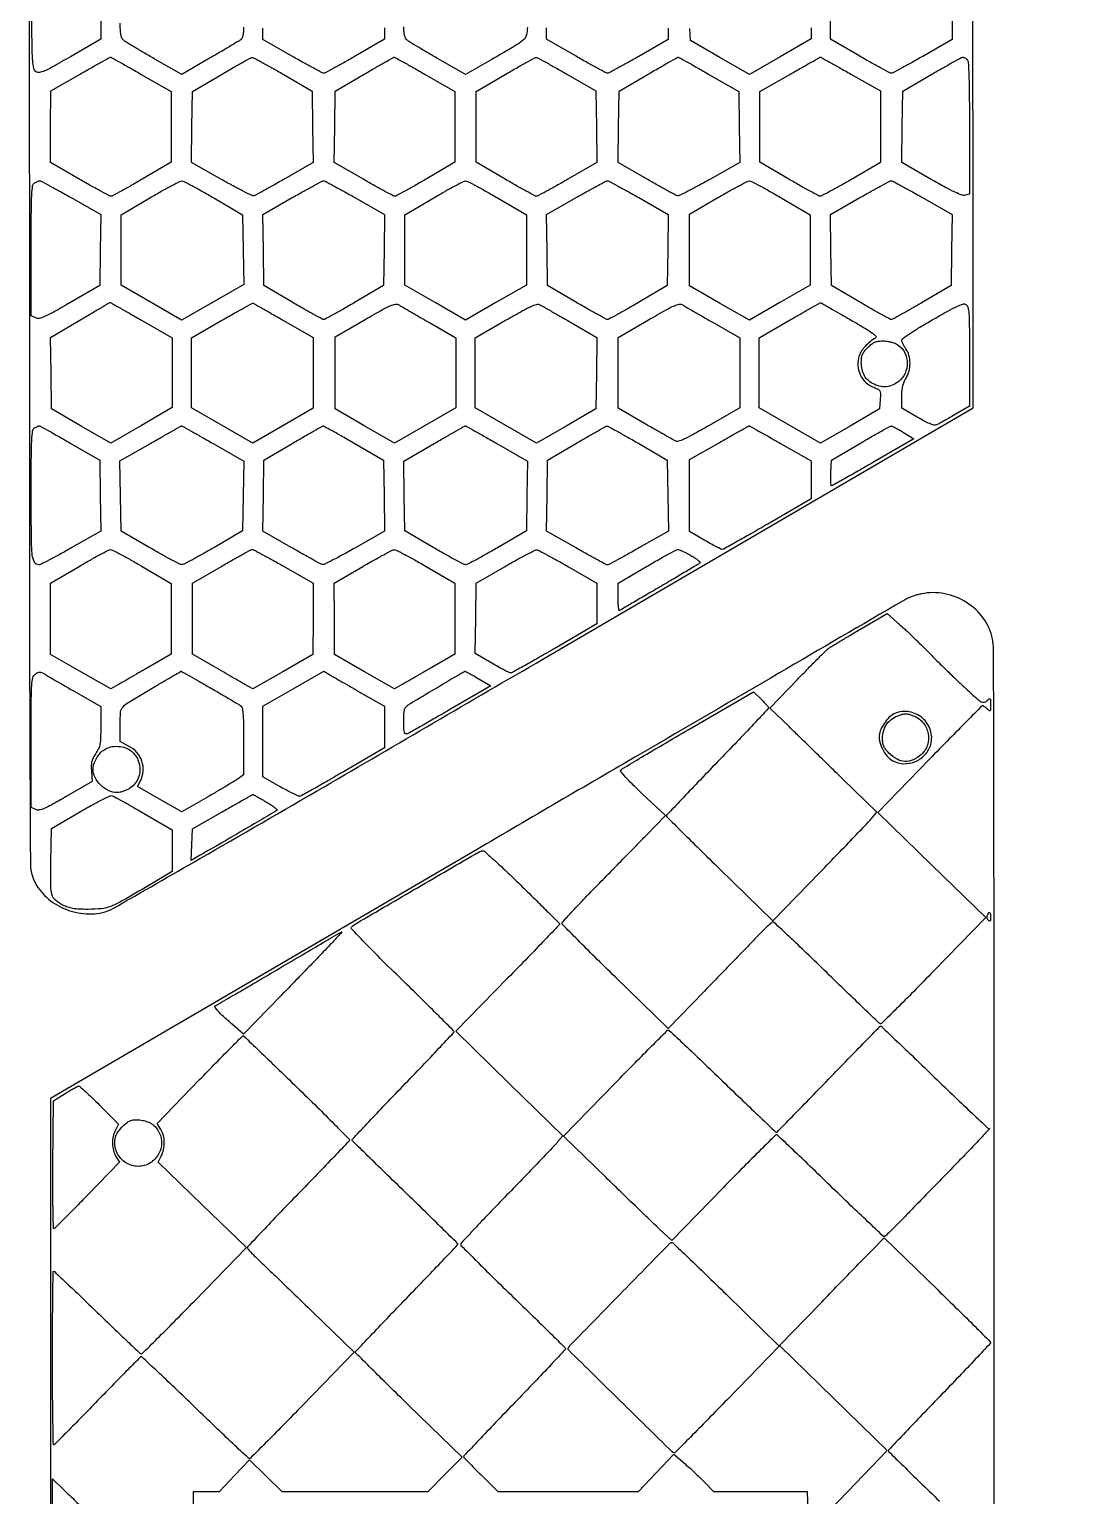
# Model space of a CAD drawing. Extents: x 59 to 2262, y 42 to 2281.
# Drawn here: x 59 to 595, y 508 to 1267 of the extents above; entities that cross this region are included whole.
import ezdxf

# ---------------------------------------------------------------- set-up
doc = ezdxf.new("R2010")
doc.units = 0

msp = doc.modelspace()

# ---------------------------------------------------------------- linework, layer by layer
for points in [[(621.121042, 1610.986929, 0.000136), (621.248388, 1378.432703), (621.5, 1071.690945), (843.785277, 941.882736, 0.000357), (929.276467, 892.040235, 0.000583), (1001.865454, 849.90263, 0.000054), (1066.937894, 812.239107, 0.063503), (1069.785277, 811.04284, 0.091408), (1081.351751, 810.015445, 0.088841), (1092.649882, 813.153642, 0.090766), (1101.964202, 819.933239, 0.100979), (1107.85673, 829.346624), (1110, 835.075025), (1110, 1259.87755, 0.000063), (1109.964815, 1538.938042, 0.001077)], [(59.056781, 1582.055055, 0.000088), (59, 1259.46804, 0.000084), (59.042241, 1007.148001, 0.00083), (59.253636, 901.228034, 0.00036), (59.544056, 834.859532, 0.081002), (60.575102, 828.733609, 0.104079), (65.919304, 819.732788, 0.087428), (74.746493, 812.978144, 0.084565), (85.635983, 809.48967, 0.088368), (96.893081, 809.88365, 0.077388), (102.341543, 811.970183, 0.000496), (147.365495, 837.820359, 0.00132), (211.715324, 875.077866, 0.000271), (325.085175, 941.199847), (548.025082, 1071.389651), (547.762541, 1379.944826, 0.000096), (547.557791, 1576.376734, 0.00137)], [(558.53518, 253.055561, 0.00007), (558.748939, 522, 0.000145), (558.820252, 717.231487, 0.000473), (558.707838, 846.381518, 0.000071), (558.512013, 946.360147, 0.05043), (557.968455, 951.625141, 0.105899), (553.287361, 962.259512, 0.095193), (544.511139, 970.522853, 0.093735), (533.169365, 975.034091, 0.098878), (521.185713, 974.96852, 0.015661), (519.324935, 974.525156, 0.011641), (517.299749, 973.924109, 0.011793), (515.414167, 973.266917, 0.025952), (514.015261, 972.6575, 0.016239), (511.740326, 971.428793, 0.00001), (447.202853, 933.813354, 0.000126), (375.356494, 891.911834, 0.000077), (290.579548, 842.422954), (70, 713.613251), (70, 406.355846, 0.000196)], [(170, 1268.622445, -0.020158), (169.911569, 1266.429851, -0.028004), (169.643913, 1264.48282, -0.029623), (169.249367, 1262.949385, -0.143371), (168.75, 1262.212945, -0.03654), (167.801005, 1261.539619, -0.001037), (163.526363, 1258.965856, -0.002105), (158.475496, 1255.967806, -0.001445), (152.722725, 1252.608138), (137.94545, 1244.035276), (123.722725, 1252.190868, -0.002344), (118.147148, 1255.422847, -0.003216), (113.163863, 1258.386021, -0.00208), (109.006304, 1260.918186, -0.037863), (107.75, 1261.828218, -0.149602), (106.792755, 1263.317683, -0.045328), (106.296764, 1265.98851, -0.020547), (106.053802, 1270.662788, -0.002711)], [(317, 1268.568094, -0.059405), (316.515886, 1264.507809, -0.150906), (315.013667, 1261.983987, -0.050241), (311.420995, 1259.342708, -0.002299), (298.259877, 1251.649845), (285.019753, 1243.992278), (270.759877, 1252.169369, -0.002338), (265.170061, 1255.409587, -0.003209), (260.174776, 1258.379706, -0.002072), (256.006904, 1260.917822, -0.037881), (254.75, 1261.828218, -0.092859), (253.940368, 1262.823248, -0.061803), (253.401158, 1264.19556, -0.044505), (253.094327, 1266.073116, -0.018261), (253, 1268.654988)], [(243, 1268.124808), (243, 1262.249616), (227.756553, 1253.458141, -0.002685), (221.841286, 1250.088787, -0.00416), (216.695194, 1247.250158, -0.001364), (212.225403, 1244.848614, -0.124047), (211.506553, 1244.670057, -0.121827), (210.787386, 1244.850497, -0.001344), (206.315988, 1247.241095, -0.004096), (201.167768, 1250.066003, -0.002645), (195.25, 1253.417767), (180, 1262.162087), (180, 1268.081043)], [(390, 1268.081043), (390, 1262.162087), (374.75, 1253.417767, -0.002645), (368.832232, 1250.066003, -0.004096), (363.684012, 1247.241095, -0.001344), (359.212614, 1244.850497, -0.121827), (358.493447, 1244.670057, -0.124047), (357.774597, 1244.848614, -0.001364), (353.304806, 1247.250158, -0.00416), (348.158714, 1250.088787, -0.002685), (342.243447, 1253.458141), (327, 1262.249616), (327, 1268.124808)], [(1108.910712, 183.794539, 0.000136), (1108.985219, 416.535954), (1109, 723.571907), (887.349448, 853.035954, 0.000232), (802.133357, 902.756794, 0.00038), (729.850877, 944.812734, 0.000032), (664.969558, 982.491026, 0.045629), (662.438067, 983.666971, 0.042278), (657.880132, 984.875423, 0.033072), (652.789721, 985.430131, 0.033278), (647.712748, 985.307704, 0.044962), (643.197403, 984.483698, 0.008184), (641.017995, 983.841081, 0.008113), (638.854405, 983.125712, 0.008004), (636.982743, 982.439199, 0.030968), (635.858929, 981.924501, 0.052823), (632.55273, 979.677402, 0.027204), (628.910392, 976.237038, 0.026976), (625.570509, 972.316337, 0.041529), (623.172317, 968.563455), (620.5, 963.5), (620.5, 535), (620.5, 106.5)], [(143.989757, 503.25), (144, 510), (150.75, 509.99381), (157.5, 509.98762), (165.259288, 518.162126), (173.018577, 526.336632), (181.387103, 518.168316), (189.755629, 510), (227.648664, 510), (265.541699, 510), (274.345828, 518.84511), (283.149956, 527.69022), (255.574978, 554.544689, -0.001249), (245.002651, 564.892357, -0.002043), (236.10015, 573.721192, -0.000235), (228.203356, 581.624321, -0.198686), (228, 582.115871, -0.191261), (228.197387, 582.613009, -0.000233), (235.782256, 590.651326, -0.002005), (244.335424, 599.63493, -0.001227), (254.492786, 610.166292, 0.000896), (264.650993, 620.684597, 0.001472), (273.205435, 629.626663, 0.000127), (280.842004, 637.660563, 0.188746), (280.992786, 638.03086, 0.203927), (280.843054, 638.396422, 0.000136), (272.993193, 646.153259, 0.001569), (264.197548, 654.785576, 0.000954), (253.75, 664.936116, -0.000628), (243.284467, 675.090874, -0.001024), (234.431037, 683.73838, -0.000108), (226.536207, 691.484561, -0.099585), (226.249273, 691.907436, -0.295463), (226.326279, 692.338132, -0.000255), (233.856786, 700.389028, -0.002412), (242.356256, 709.379219, -0.001461), (252.499273, 719.942709, 0.001239), (262.659662, 730.514887, 0.002024), (271.215412, 739.534484, 0.000238), (278.800358, 747.603446, 0.190768), (279, 748.107662, 0.198637), (278.794077, 748.60555, 0.000252), (271.067784, 756.340452, 0.002115), (262.349807, 764.98592, 0.001294), (251.996713, 775.113846, -0.002654), (240.781544, 786.144937, -0.006094), (232.484503, 794.596415, -0.001816), (225.913948, 801.504551, -0.40584), (225.925721, 802.325721, -0.064272), (228.609148, 804.395606, -0.000282), (260.006837, 822.711976, -0.000165), (291.972165, 841.321195, -0.114266), (293.855838, 841.902502, -0.203401), (294.762138, 841.592537, -0.001686), (300.436996, 836.470501, -0.005633), (306.919498, 830.444969, -0.003555), (314.355838, 823.273672, -0.000826), (321.709586, 816.05661, -0.001339), (327.934372, 809.894374, -0.000171), (333.45966, 804.39146, -0.107081), (333.697344, 804.023672, -0.288227), (333.620974, 803.648576, -0.000185), (325.910112, 795.575704, -0.00204), (317.242791, 786.581922, -0.001234), (306.910497, 776), (279.926306, 748.5), (307.642591, 721.357606), (335.358876, 694.215212), (332.656838, 691.004022, -0.015254), (330.717891, 688.837451, -0.00068), (323.7786, 681.563783, -0.001145), (315.513704, 672.963687, -0.000818), (306.2274, 663.376368, 0.001906), (297.130926, 653.944056, 0.00308), (289.469924, 645.840039, 0.000547), (282.767787, 638.646527, 0.189458), (282.5, 637.965177, 0.197761), (282.777994, 637.289811, 0.000467), (290.43125, 629.582844, 0.002887), (299.148653, 620.921253, 0.00178), (309.5, 610.826428, -0.000666), (319.870373, 600.758014, -0.001084), (328.645544, 592.178476, -0.00012), (336.461977, 584.499398, -0.099862), (336.761427, 584.056921, -0.29491), (336.680503, 583.606248, -0.00028), (329.158329, 575.56066, -0.002524), (320.657743, 566.570147, -0.001529), (310.511427, 556.011819, 0.00105), (300.346732, 545.454649, 0.001721), (291.787732, 536.466018, 0.000172), (284.170239, 528.405284, 0.191488), (284, 527.977068, 0.191255), (284.161809, 527.569522, 0.001531), (286.605924, 524.992595, 0.005243), (289.470661, 522.052997, 0.003313), (292.871231, 518.680967), (301.742463, 510), (338.121231, 509.986949), (374.5, 509.973898), (383.7121, 519.618727), (392.9242, 529.263555), (398.7121, 524.214736, -0.005566), (401.253146, 521.947865, -0.003734), (404.109403, 519.302763, -0.00376), (406.837418, 516.69939, -0.007413), (408.958208, 514.582958), (413.416416, 510), (437.674376, 510), (461.932337, 510), (462.216168, 499.387522)], [(462.5, 488.775044), (482.940838, 509.98401), (503.381677, 531.192976), (475.517512, 558.367254), (447.653347, 585.541533), (468.44123, 607.020766, -0.000221), (476.863221, 615.715161, -0.000248), (484.978524, 624.077258, -0.000227), (491.896094, 631.19167, -0.001327), (495.546907, 634.923091), (501.8647, 641.346181), (529.43235, 614.538641, -0.001109), (540.002015, 604.214695, -0.001818), (548.902003, 595.419216, -0.000186), (556.818774, 587.532442, -0.199309), (557, 587.095866, -0.191226), (556.82452, 586.653816, -0.000183), (549.215625, 578.586207, -0.001774), (540.660277, 569.585927, -0.001083), (530.5, 559.018848, 0.000919), (520.33958, 548.458553, 0.00151), (511.784516, 539.479894, 0.000132), (504.149904, 531.414387, 0.191953), (504.000479, 531.038532, 0.200684), (504.155674, 530.668363, 0.000147), (511.777426, 523.167569, 0.001622), (520.324172, 514.815785, 0.000987), (530.47452, 505, -0.002049)], [(71.053273, 468.968697), (71, 516.437393), (77.248998, 510.468697, -0.002055), (80.70966, 507.135953, -0.000442), (86.675425, 501.332992, -0.000462)]]:
    msp.add_lwpolyline(points, format="xyb")
for points in [[(83.75, 1305.752536), (96, 1298.758581), (96, 1280.52201), (96, 1262.285438), (80.25, 1253.195032, -0.002868), (70.996735, 1247.924874, -0.024834), (66.751817, 1245.809401, -0.06209), (64.222051, 1245.058205, -0.189144), (62.5, 1245.423886, -0.1972), (61.294193, 1247.192939, -0.035872), (60.740255, 1251.20615, -0.013336), (60.441384, 1258.909353, -0.000974), (60.22583, 1280.121574, -0.000875), (60.083422, 1302.150054, -0.014572), (60.262164, 1309.465987, -0.046817), (60.818514, 1313.219854, -0.162284), (62.110484, 1315.269328, -0.035264), (63.503297, 1316.255423, -0.153878), (64.472371, 1316.492783, -0.105627), (65.597729, 1316.174499, -0.0124), (67.884653, 1314.892574, 0.00279), (69.991694, 1313.657675, 0.00047), (74.036429, 1311.322428, 0.000515), (78.794931, 1308.58757, 0.000457)], [(521.75, 1307.546714), (537, 1298.837913), (537, 1280.517039), (537, 1262.196164), (521.824345, 1253.431415, -0.002881), (515.929841, 1250.072168, -0.004438), (510.789024, 1247.241312, -0.001555), (506.33505, 1244.857789, -0.122674), (505.567791, 1244.666667, -0.122569), (504.800166, 1244.857711, -0.001542), (500.326644, 1247.249162, -0.004416), (495.16394, 1250.088645, -0.002866), (489.243447, 1253.458141), (474, 1262.249616), (474, 1280.482089), (474, 1298.714562), (489.720277, 1307.78016, -0.002684), (495.785361, 1311.234528, -0.004361), (500.978328, 1314.096046, -0.00089), (505.552223, 1316.554176, -0.25525), (505.970277, 1316.550636, -0.002545), (506.384897, 1316.316867, -0.000011), (510.824081, 1313.783996, -0.000054), (515.865992, 1310.906354, -0.000034)], [(117.022006, 1244.083817), (132.5, 1235.167633), (132.5, 1216.861355), (132.5, 1198.555076), (117.5, 1189.802236, -0.003048), (111.666762, 1186.445908, -0.004659), (106.563328, 1183.613287, -0.001757), (102.15423, 1181.239538, -0.117843), (101.332607, 1181.024698, -0.126465), (100.509232, 1181.217869, -0.001871), (96.077619, 1183.55766, -0.004961), (90.947547, 1186.356506, -0.003239), (85.082607, 1189.682229), (70, 1198.364459), (70.037203, 1216.932229), (70.074406, 1235.5), (85.287203, 1244.211647, -0.001207), (91.156736, 1247.554064, -0.001933), (96.18458, 1250.375514, -0.000348), (100.634875, 1252.846237, -0.108618), (101.022006, 1252.961647, -0.145554), (101.409543, 1252.876719, -0.000439), (105.937333, 1250.369605, -0.002475), (111.050685, 1247.499191, -0.001539)], [(190.5, 1244.157472), (205.5, 1235.401337), (205.771222, 1216.930131), (206.042443, 1198.458925), (191.337749, 1189.979463, -0.002099), (185.606463, 1186.706498, -0.003125), (180.561687, 1183.895068, -0.00136), (176.232743, 1181.533207, -0.064199), (175.30243, 1181.173961, -0.17565), (174.359651, 1181.275663, -0.003252), (169.816361, 1183.536345, -0.007574), (164.522818, 1186.314921, -0.00494), (158.494985, 1189.673961), (143.018163, 1198.5), (143.259081, 1216.851923), (143.5, 1235.203846), (158.5, 1244.016461, -0.002524), (164.321438, 1247.397185, -0.003904), (169.3875, 1250.252786, -0.001285), (173.787621, 1252.673197, -0.115027), (174.5, 1252.871342, -0.134546), (175.21349, 1252.707857, -0.001492), (179.6125, 1250.329077, -0.004512), (184.678483, 1247.510494, -0.002908)], [(264.022006, 1244.083817), (279.5, 1235.167633), (279.5, 1216.858055), (279.5, 1198.548476), (264.5, 1189.786151, -0.003132), (258.666155, 1186.427115, -0.004787), (253.560852, 1183.594259, -0.001817), (249.151205, 1181.223034, -0.120482), (248.324175, 1181.011913, -0.124307), (247.495813, 1181.212183, -0.001858), (243.05948, 1183.568654, -0.004907), (237.923392, 1186.386564, -0.003207), (232.052965, 1189.732441), (216.957579, 1198.464883), (217.228789, 1216.955903), (217.5, 1235.446924), (232.5, 1244.198764, -0.001302), (238.287966, 1247.555611, -0.002087), (243.247089, 1250.387007, -0.000379), (247.636004, 1252.864228, -0.116984), (248.022006, 1252.975302, -0.139092), (248.409219, 1252.884993, -0.00042), (252.937333, 1250.373616, -0.002374), (258.050702, 1247.500165, -0.001477)], [(337.5, 1244.195222), (352.5, 1235.484776), (352.771211, 1216.974829), (353.042421, 1198.464883), (337.947035, 1189.732441, -0.003207), (332.076608, 1186.386564, -0.004907), (326.94052, 1183.568654, -0.001858), (322.504187, 1181.212183, -0.124307), (321.675825, 1181.011913, -0.120482), (320.848795, 1181.223034, -0.001817), (316.439148, 1183.594259, -0.004787), (311.333845, 1186.427115, -0.003132), (305.5, 1189.786151), (290.5, 1198.548476), (290.5, 1216.884249), (290.5, 1235.220023), (305.5, 1244.006518, -0.002455), (311.321422, 1247.378236, -0.003793), (316.3875, 1250.228526, -0.001249), (320.787371, 1252.645899, -0.111364), (321.5, 1252.84934, -0.137349), (322.214114, 1252.692108, -0.001527), (326.6125, 1250.330428, -0.004605), (331.678474, 1247.529722, -0.002967)], [(411.094808, 1244.107215), (426.5, 1235.21443), (426.740919, 1216.857215), (426.981837, 1198.5), (411.505015, 1189.673961, -0.00494), (405.477182, 1186.314921, -0.007574), (400.183639, 1183.536345, -0.003252), (395.640349, 1181.275663, -0.17565), (394.69757, 1181.173961, -0.064199), (393.767257, 1181.533207, -0.00136), (389.438313, 1183.895068, -0.003125), (384.393537, 1186.706498, -0.002099), (378.662251, 1189.979463), (363.957557, 1198.458925), (364.228778, 1216.930131), (364.5, 1235.401337), (379.5, 1244.157472, -0.001414), (385.293026, 1247.517178, -0.002252), (390.268475, 1250.354182, -0.000462), (394.657254, 1252.825192, -0.110287), (395.094808, 1252.956804, -0.144862), (395.533843, 1252.860825, -0.000567), (400.040166, 1250.375055, -0.002817), (405.146318, 1247.513162, -0.001761)], [(484.550637, 1244.25), (499.927121, 1235.5), (499.96356, 1216.932229), (500, 1198.364459), (484.917393, 1189.682229, -0.00318), (479.052465, 1186.355589, -0.004867), (473.922381, 1183.553904, -0.001834), (469.490597, 1181.210135, -0.123878), (468.667393, 1181.011913, -0.120542), (467.845773, 1181.221821, -0.001793), (463.436672, 1183.594259, -0.004755), (458.333251, 1186.427103, -0.003109), (452.5, 1189.786151), (437.5, 1198.548476), (437.5, 1216.858055), (437.5, 1235.167633), (452.977994, 1244.083817, -0.000939), (458.937924, 1247.502171, -0.001526), (464.014808, 1250.380871, -0.000188), (468.5457, 1252.929492, -0.128707), (468.815071, 1253, -0.127364), (469.084736, 1252.930176, -0.00019), (473.585515, 1250.429688, -0.001526), (478.629636, 1247.604634, -0.00094)], [(544.8, 1251.8, -0.185421), (545.424489, 1250.396774, -0.004558), (545.732498, 1243.225638, -0.006717), (545.942358, 1232.927041, -0.001735), (546, 1216.319052), (546, 1182.038104), (543.75, 1181.474132, -0.152245), (542.006551, 1181.572874, -0.019999), (538.547196, 1183.030324, -0.01604), (533.603212, 1185.546729, -0.004793), (526.228819, 1189.69562), (510.957638, 1198.48108), (511.228819, 1216.941208), (511.5, 1235.401337), (526.5, 1244.157472, -0.002646), (532.32495, 1247.516545, -0.004076), (537.402187, 1250.354182, -0.001402), (541.804438, 1252.751665, -0.114185), (542.55, 1252.956804, -0.090125), (543.03784, 1252.888729, -0.03914), (543.644063, 1252.634811, -0.03708), (544.263293, 1252.255994, -0.040586)], [(80.637304, 1180.25), (95.981837, 1171.5), (95.740919, 1153.100345), (95.5, 1134.700691), (80.060348, 1125.776241, -0.00328), (71.275983, 1120.775285, -0.023395), (66.901573, 1118.585058, -0.051305), (64.189263, 1117.701554, -0.161356), (62.310348, 1117.904457), (60, 1118.957122), (60, 1152.928871, -0.001071), (60.043968, 1173.464986, -0.011423), (60.270379, 1181.809383, -0.022915), (60.708924, 1186.373401, -0.229341), (61.75, 1187.919901, -0.018742), (62.48577, 1188.312289, -0.018712), (63.249251, 1188.648701, -0.018921), (63.936476, 1188.891627, -0.067108), (64.396386, 1188.969591, -0.131256), (65.043155, 1188.820126, -0.001149), (69.536915, 1186.420755, -0.003892), (74.690997, 1183.601679, -0.002489)], [(154.5, 1180.119732), (169.5, 1171.368142), (169.772221, 1153.271347), (170.044442, 1135.174552), (153.962883, 1125.978776), (137.881324, 1116.783), (122.190662, 1125.831519), (106.5, 1134.880039), (106.5, 1153.139689), (106.5, 1171.399339), (121.5, 1180.156473, -0.004158), (127.356785, 1183.510726, -0.006216), (132.534375, 1186.334988, -0.002892), (136.969653, 1188.650524, -0.122979), (138, 1188.892464, -0.116421), (139.02993, 1188.633982, -0.002745), (143.465625, 1186.306753, -0.005911), (148.643248, 1183.474899, -0.00396)], [(227.699119, 1180.25), (243.006829, 1171.5), (242.753414, 1153.065975), (242.5, 1134.631949), (227.5, 1125.880314, -0.002639), (221.678541, 1122.524888, -0.004085), (216.6125, 1119.694942, -0.001347), (212.212824, 1117.299567, -0.120695), (211.5, 1117.11326, -0.128291), (210.787042, 1117.28756, -0.001425), (206.3875, 1119.678532, -0.004317), (201.321492, 1122.507528, -0.002785), (195.5, 1125.867753), (180.5, 1134.637664), (180.24512, 1153.068832), (179.990241, 1171.5), (195.241728, 1180.25, -0.00251), (201.156034, 1183.603777, -0.003904), (206.291889, 1186.429688, -0.001216), (210.761262, 1188.829595, -0.123205), (211.442313, 1189, -0.122848), (212.123757, 1188.830006, -0.001206), (216.609252, 1186.429688, -0.003883), (221.763261, 1183.60378, -0.002496)], [(301.5, 1180.118689), (316.5, 1171.366056), (316.5, 1153.132226), (316.5, 1134.898397), (300.75, 1125.828792), (285, 1116.759188), (269.25, 1125.828792), (253.5, 1134.898397), (253.5, 1153.129367), (253.5, 1171.360337), (268.5, 1180.131247, -0.004134), (274.356782, 1183.491193, -0.00618), (279.534375, 1186.321174, -0.002873), (283.969847, 1188.642229, -0.122264), (285, 1188.88674, -0.117312), (286.029968, 1188.6305, -0.002765), (290.465625, 1186.304765, -0.005952), (295.643243, 1183.473845, -0.003987)], [(374.699119, 1180.25), (390.006829, 1171.5), (389.753414, 1153.068832), (389.5, 1134.637664), (374.5, 1125.867753, -0.002785), (368.678508, 1122.507528, -0.004317), (363.6125, 1119.678532, -0.001425), (359.212958, 1117.28756, -0.128291), (358.5, 1117.11326, -0.120695), (357.787176, 1117.299567, -0.001347), (353.3875, 1119.694942, -0.004085), (348.321459, 1122.524888, -0.002639), (342.5, 1125.880314), (327.5, 1134.631949), (327.248292, 1153.065975), (326.996585, 1171.5), (342.248292, 1180.240714, -0.002457), (348.162434, 1183.591601, -0.00382), (353.297612, 1186.416571, -0.001186), (357.766913, 1188.817256, -0.120765), (358.445705, 1188.990714, -0.125236), (359.124973, 1188.824949, -0.00122), (363.610249, 1186.42696, -0.003938), (368.763489, 1183.60312, -0.00253)], [(448.5, 1180.131247), (463.5, 1171.360337), (463.5, 1153.120188), (463.5, 1134.880039), (447.814079, 1125.834254), (432.128158, 1116.788468), (416.573603, 1125.644234), (401.019048, 1134.5), (401.009524, 1153.105445), (401, 1171.710889), (415.75, 1180.285038, -0.004017), (421.510907, 1183.572201, -0.005984), (426.607813, 1186.346843, -0.002818), (430.97173, 1188.623802, -0.115751), (432, 1188.880673, -0.123196), (433.030237, 1188.638543, -0.002894), (437.465625, 1186.319392, -0.006224), (442.643213, 1183.490757, -0.004163)], [(521.740461, 1180.25), (537.013836, 1171.5), (536.756918, 1153.068832), (536.5, 1134.637664), (521.5, 1125.867753, -0.002734), (515.678519, 1122.50674, -0.004235), (510.6125, 1119.675296, -0.001397), (506.212835, 1117.280921, -0.125655), (505.5, 1117.102242, -0.124169), (504.787596, 1117.285267, -0.001378), (500.3875, 1119.696485, -0.004183), (495.321477, 1122.546345, -0.002701), (489.5, 1125.92753), (474.5, 1134.748417), (474.243594, 1153.124209), (473.987188, 1171.5), (489.243594, 1180.220922, -0.002461), (495.162173, 1183.565586, -0.003813), (500.307346, 1186.388614, -0.001225), (504.779488, 1188.78406, -0.115444), (505.483543, 1188.970922, -0.129842), (506.188001, 1188.806956, -0.001364), (510.664723, 1186.421146, -0.004239), (515.815315, 1183.601649, -0.002729)], [(117.034716, 1116.763251), (133, 1107.526502), (133, 1089.482715), (133, 1071.438929), (117.072616, 1062.227682), (101.145233, 1053.016434), (85.822616, 1061.908433), (70.5, 1070.800432), (70.228277, 1089.307003), (69.956555, 1107.813575), (85.228277, 1116.810152, -0.000324), (91.103816, 1120.266314, -0.000526), (96.097567, 1123.192371, -0.000055), (100.565552, 1125.803386, -0.050427), (100.784716, 1125.903364, -0.212833), (101.005095, 1125.882988, -0.00019), (105.675599, 1123.258318, -0.001885), (110.892963, 1120.297769, -0.001149)], [(190.75, 1116.555483), (206, 1107.803836), (206, 1089.485585), (206, 1071.167334), (190.392558, 1062.095674), (174.785115, 1053.024014), (158.892558, 1062.154344), (143, 1071.284674), (143, 1089.458973), (143, 1107.633271), (158.75, 1116.711763, -0.002364), (164.824347, 1120.174938, -0.00384), (170.020312, 1123.05249, -0.000717), (174.609992, 1125.539886, -0.240817), (175, 1125.548693, -0.01713), (175.38719, 1125.34499, -0.000063), (179.832813, 1122.807293, -0.000333), (184.867998, 1119.927764, -0.000209)], [(266.25, 1115.470045), (280, 1107.559811), (280, 1089.462131), (280, 1071.364451), (264.101781, 1062.213061), (248.203563, 1053.06167), (232.851781, 1061.924619), (217.5, 1070.787567), (217.5, 1089.4776), (217.5, 1108.167633), (232.950074, 1117.067733, -0.002952), (242.014985, 1122.218576, -0.025206), (246.20032, 1124.29436, -0.062626), (248.710453, 1125.02956, -0.182701), (250.450074, 1124.674056, 0.00835), (251.833807, 1123.832715, 0.00053), (255.936897, 1121.436695, 0.000778), (260.833908, 1118.594213, 0.000578)], [(339.271644, 1115.7436), (353.043287, 1107.770702), (352.771644, 1089.278136), (352.5, 1070.78557), (337.107285, 1061.899988), (321.71457, 1053.014406), (305.857285, 1062.206626), (290, 1071.398847), (290, 1089.478566), (290, 1107.558285), (305.75, 1116.675888, -0.003467), (314.351449, 1121.575912, -0.020941), (318.933256, 1123.897628, -0.039821), (321.797696, 1124.935246, -0.188917), (323.5, 1124.754994, -0.00951), (324.840707, 1124.026134, -0.000533), (328.95792, 1121.679518, -0.000821), (333.850707, 1118.873278, -0.000601)], [(413.25, 1115.470045), (427, 1107.559811), (427, 1089.424275), (427, 1071.288739), (411.257865, 1062.238772, -0.003461), (402.646734, 1057.36733, -0.021039), (398.072381, 1055.067638, -0.040266), (395.215335, 1054.046463, -0.187633), (393.507865, 1054.231882, -0.009202), (392.162907, 1054.96232, -0.000522), (388.050748, 1057.300277, -0.000799), (383.163203, 1060.096187, -0.000586), (377.75, 1063.212737), (364, 1071.150517), (364, 1089.491844), (364, 1107.833171), (379.704804, 1116.897403, -0.002906), (388.911548, 1122.140102, -0.024768), (393.163666, 1124.259057, -0.06123), (395.709352, 1125.020045, -0.184845), (397.454804, 1124.670957, 0.008346), (398.835925, 1123.831266, 0.000528), (402.938286, 1121.435785, 0.000776), (407.834247, 1118.59399, 0.000577)], [(484.334405, 1117, -0.003488), (492.093591, 1112.449278, -0.022851), (495.860002, 1109.964917, -0.058043), (497.54408, 1108.412467, -0.464682), (497.396918, 1107.5, 0.031021), (494.41111, 1105.444459, 0.039667), (491.955681, 1103.183278, 0.044082), (490.113847, 1100.805972, 0.063153), (488.967688, 1098.402095, 0.091001), (488.263346, 1093.303392, 0.09687), (489.447956, 1088.406827, 0.099071), (492.35668, 1084.400629, 0.099911), (496.575009, 1081.836716, -0.027444), (498.714514, 1080.927481, -0.159414), (499.580635, 1080.08276, -0.12255), (499.897403, 1078.776186, -0.01355), (499.794732, 1075.678355), (499.5, 1070.790836), (484.182427, 1061.906562), (468.864854, 1053.022288), (452.932427, 1062.19337), (437, 1071.364451), (437, 1089.444647), (437, 1107.524843), (452.75, 1116.70658, -0.002292), (458.82802, 1120.212629, -0.003704), (464.036035, 1123.134147, -0.000724), (468.63314, 1125.659703, -0.212692), (469.053522, 1125.694158, -0.044816), (469.470965, 1125.504258, -0.000194), (473.770609, 1123.060159, -0.000946), (478.648998, 1120.272331, -0.000597)], [(546, 1098.059855), (546, 1072.190078), (538.25, 1067.65359, -0.003147), (535.155146, 1065.868062, -0.003961), (532.266119, 1064.255582, -0.003173), (529.82511, 1062.938478, -0.031276), (528.76232, 1062.45629, -0.162918), (527.580776, 1062.408533, -0.027486), (525.417577, 1063.167798, -0.023646), (522.584742, 1064.500748, -0.010793), (519.01232, 1066.492777), (511, 1071.190078), (511, 1077.227005, -0.019301), (511.117364, 1080.266307, -0.036374), (511.483808, 1082.692405, -0.04238), (512.145076, 1084.775854, -0.040405), (513.15655, 1086.753304, 0.074536), (514.71867, 1090.399403, 0.065174), (515.239602, 1094.51792, 0.066765), (514.683415, 1098.532103, 0.087161), (513.090839, 1101.872429, -0.021834), (512.290553, 1103.107042, -0.022866), (511.614184, 1104.388252, -0.023286), (511.135112, 1105.542411, -0.086938), (511, 1106.313601, -0.243012), (511.471828, 1107.227061, -0.006373), (515.354732, 1109.909149, -0.011331), (520.340677, 1113.098522, -0.005942), (526.676904, 1116.849738, -0.003824), (534.856181, 1121.478776, -0.018991), (539.567014, 1123.868042, -0.030256), (542.601688, 1125.048256, -0.203182), (544.176904, 1124.905324, -0.218387), (545.236787, 1123.509313, -0.037905), (545.722953, 1120.146602, -0.015537), (545.95536, 1113.822909, -0.001416)], [(508.032733, 1104.483073, -0.129844), (511.866135, 1101.014381, -0.11489), (513.707892, 1095.941825, -0.111309), (513.144136, 1090.444911, -0.115887), (510.274572, 1085.813034, -0.073191), (507.263218, 1083.574334, -0.082069), (503.848272, 1082.406985, -0.081512), (500.219911, 1082.39629, -0.070956), (496.587739, 1083.525389, -0.070279), (493.707311, 1085.426556, -0.082133), (491.641157, 1087.965046, -0.076958), (490.412567, 1091.173798, -0.053063), (490, 1095.05034, -0.035104), (490.160164, 1097.328844, -0.070815), (490.659672, 1099.05455, -0.06501), (491.65303, 1100.663965, -0.02565), (493.4, 1102.6, -0.02565), (495.336035, 1104.34697, -0.06501), (496.94545, 1105.340328, -0.070815), (498.671156, 1105.839836, -0.035104), (500.94966, 1106, -0.030667), (502.753058, 1105.889285, -0.02209), (504.742047, 1105.554403, -0.022427), (506.612216, 1105.065255, -0.044174)], [(80.163226, 1053.099784), (95.5, 1044.199568), (95.753414, 1025.849784), (96.006829, 1007.5), (80.699119, 998.75, -0.003925), (74.724712, 995.396935, -0.005872), (69.448686, 992.570312, -0.002688), (64.926972, 990.246549, -0.117876), (63.895705, 990, -0.27943), (61.688622, 991.337914, -0.093654), (60.549464, 995.098769, -0.02507), (60.081093, 1003.275289, -0.001773), (60, 1026.15031, -0.001079), (60.044015, 1046.547227, -0.011494), (60.270513, 1054.841095, -0.023124), (60.709671, 1059.376435, -0.229037), (61.75, 1060.919901, -0.01379), (62.468628, 1061.312336, -0.015494), (63.18076, 1061.648701, -0.014883), (63.800998, 1061.896809, -0.076384), (64.163226, 1061.969591, -0.138198), (64.649517, 1061.856325, -0.000673), (69.136806, 1059.376629, -0.003014), (74.236203, 1056.509388, -0.001895)], [(154.156902, 1052.847805), (170.04394, 1043.69561), (169.77197, 1025.666591), (169.5, 1007.637572), (154.5, 998.867707, -0.004054), (148.643231, 995.506928, -0.006057), (143.465625, 992.673474, -0.002814), (139.029956, 990.347333, -0.119614), (138, 990.096087, -0.119446), (136.969511, 990.34455, -0.002819), (132.534375, 992.653528, -0.006059), (127.356764, 995.466999, -0.004057), (121.5, 998.804733), (106.5, 1007.515133), (106.227791, 1025.667258), (105.955581, 1043.819382), (121.727791, 1052.88291, -0.000867), (127.802295, 1056.359631, -0.001406), (132.979987, 1059.291894, -0.000182), (137.596285, 1061.886893, -0.111025), (137.884932, 1061.973219, -0.145933), (138.173753, 1061.908524, -0.00023), (142.823608, 1059.303676, -0.001786), (148.038292, 1056.354712, -0.0011)], [(227.194366, 1053.11395), (242.5, 1044.2279), (242.756918, 1025.86395), (243.013836, 1007.5), (227.586349, 998.661379, -0.005097), (221.575265, 995.298465, -0.007802), (216.29086, 992.518572, -0.003424), (211.759693, 990.263311, -0.176501), (210.79775, 990.161379, -0.0633), (209.848081, 990.530009, -0.001394), (205.509277, 992.897405, -0.003149), (200.449251, 995.718291, -0.00212), (194.705788, 999), (179.974939, 1007.5), (180.23747, 1025.875791), (180.5, 1044.251583), (195.5, 1053.07247, -0.001644), (201.299981, 1056.457581, -0.002599), (206.29772, 1059.317885, -0.000615), (210.687803, 1061.793084, -0.109312), (211.194366, 1061.946679, -0.145501), (211.702765, 1061.837076, -0.000776), (216.180792, 1059.37406, -0.003314), (221.27708, 1056.516441, -0.002086)], [(301.171592, 1052.870418), (317.044115, 1043.740835), (316.772058, 1025.669703), (316.5, 1007.598571), (301.5, 998.842482, -0.004059), (295.643231, 995.48711, -0.006064), (290.465625, 992.658494, -0.002818), (286.03009, 990.336623, -0.11972), (285, 990.086393, -0.11972), (283.96991, 990.336623, -0.002818), (279.534375, 992.658494, -0.006064), (274.356769, 995.48711, -0.004059), (268.5, 998.842482), (253.5, 1007.598571), (253.227956, 1025.666186), (252.955912, 1043.7338), (268.727956, 1052.845112, -0.00093), (274.803422, 1056.339776, -0.001506), (279.984325, 1059.286376, -0.000202), (284.60052, 1061.890969, -0.11521), (284.899534, 1061.978212, -0.141888), (285.198899, 1061.908934, -0.000242), (289.844259, 1059.311785, -0.001809), (295.05754, 1056.368987, -0.001115)], [(374.188536, 1053.149655), (389.5, 1044.299309), (389.767956, 1025.899655), (390.035913, 1007.5), (374.753105, 998.75, -0.002558), (368.825304, 995.396251, -0.003973), (363.674597, 992.570312, -0.00126), (359.195379, 990.173425, -0.122817), (358.5, 990, -0.122817), (357.804621, 990.173425, -0.00126), (353.325403, 992.570312, -0.003973), (348.174696, 995.396251, -0.002558), (342.246895, 998.75), (326.964087, 1007.5), (327.232044, 1025.901155), (327.5, 1044.302311), (342.5, 1053.072732, -0.001506), (348.299539, 1056.440296, -0.002378), (353.296008, 1059.289879, -0.000561), (357.685167, 1061.759023, -0.099804), (358.188536, 1061.921576, -0.154119), (358.693988, 1061.823098, -0.00081), (363.172558, 1059.377174, -0.00347), (368.269397, 1056.536674, -0.002181)], [(448.130407, 1052.925431), (464, 1043.850861), (464, 1034.04241), (464, 1024.233958), (441.51205, 1011.116979, -0.001873), (432.81707, 1006.088855, -0.002968), (425.325897, 1001.853113, -0.0007), (418.744586, 998.195281, -0.127148), (417.989075, 998, -0.114952), (417.300512, 998.160424, -0.004307), (414.914838, 999.361522, -0.007589), (412.108529, 1000.859114, -0.005245), (408.977026, 1002.634967), (401, 1007.269935), (401.027299, 1025.884967), (401.054598, 1044.5), (416.277299, 1053.227507, -0.000905), (422.140788, 1056.575084, -0.001466), (427.140076, 1059.397916, -0.000195), (431.595346, 1061.894089, -0.113293), (431.880407, 1061.977507, -0.142558), (432.166039, 1061.912389, -0.000222), (436.810762, 1059.327738, -0.001733), (442.01881, 1056.402886, -0.001067)], [(511.839033, 1058.630465), (517.178067, 1055.306102), (496.263392, 1043.153051, -0.001399), (488.193666, 1038.494075, -0.002245), (481.280889, 1034.569959, -0.000404), (475.161478, 1031.138946, -0.128245), (474.628669, 1031, -0.382863), (474.353534, 1031.246864, -0.011047), (474.206993, 1032.944252, -0.016979), (474.14272, 1035.080935, -0.010191), (474.20431, 1037.618731), (474.5, 1044.237461), (489.5, 1053.041631, -0.002466), (495.321425, 1056.419995, -0.003812), (500.3875, 1059.275589, -0.001255), (504.787507, 1061.697324, -0.112009), (505.5, 1061.900314, -0.124879), (506.127464, 1061.777029, -0.008437), (507.774591, 1060.962283, -0.011692), (509.721054, 1059.899906, -0.008479)], [(117.5, 989.156473), (132.5, 980.399339), (132.5, 962.103055), (132.5, 943.806771), (120.5, 936.830188, -0.000381), (115.637227, 934.008014, -0.000426), (110.949277, 931.297409, -0.000391), (106.952226, 928.995002, -0.002275), (104.837964, 927.7921), (101.175927, 925.730594), (85.613984, 934.615297), (70.052041, 943.5), (70.02602, 962.017074), (70, 980.534148), (84.75, 989.17705, -0.003915), (90.510896, 992.492387, -0.005828), (95.607812, 995.294855, -0.002739), (99.972455, 997.598203, -0.112698), (101, 997.86678, -0.126924), (102.030762, 997.634884, -0.002982), (106.465625, 995.327443, -0.006401), (111.643196, 992.50888, -0.004277)], [(190.735149, 989.252896), (206, 980.505792), (205.96356, 962.002896), (205.927121, 943.5), (190.345563, 934.632177), (174.764005, 925.764355), (170.632002, 928.074546, -0.002814), (168.333475, 929.376679, -0.000594), (164.335651, 931.677608, -0.000622), (159.705797, 934.357302, -0.00059), (155, 937.096193), (143.5, 943.80765), (143.5, 962.126287), (143.5, 980.444924), (158.5, 989.197764, -0.002556), (164.320406, 992.554337, -0.003959), (169.383137, 995.386713, -0.001288), (173.782154, 997.787512, -0.118536), (174.485149, 997.975302, -0.128769), (175.19056, 997.809344, -0.001358), (179.66496, 995.423283, -0.004216), (184.813163, 992.603746, -0.002715)], [(264.5, 989.194227), (279.5, 980.482785), (279.5, 962.144778), (279.5, 943.806771), (267.5, 936.830188, -0.00038), (262.63763, 934.00824, -0.000426), (257.950892, 931.298317, -0.000391), (253.955268, 928.996704, -0.002276), (251.843463, 927.795191), (248.186927, 925.736777), (232.628494, 934.618388), (217.070061, 943.5), (217.03503, 962.026008), (217, 980.552016), (231.75, 989.1678, -0.003841), (237.510882, 992.473765, -0.005714), (242.607813, 995.270628, -0.002686), (246.972267, 997.571022, -0.1102), (248, 997.844626, -0.12856), (249.031415, 997.619342, -0.003027), (253.465625, 995.328751, -0.006487), (258.643191, 992.528098, -0.004334)], [(338.25, 989.043423), (353, 980.586845), (353, 970.024982), (353, 959.463119), (331.202726, 946.73156, -0.002071), (322.767412, 941.851329, -0.003264), (315.482713, 937.739896, -0.000844), (309.101465, 934.207166, -0.126652), (308.296726, 934, -0.116416), (307.558866, 934.174158, -0.004273), (304.982654, 935.489682, -0.00759), (301.953519, 937.128225, -0.005235), (298.571716, 939.071259), (289.955434, 944.142519), (290.227717, 962.313693), (290.5, 980.484867), (305.5, 989.215671, -0.005093), (311.356933, 992.545312, -0.007672), (316.534375, 995.316226, -0.003637), (320.963437, 997.559269, -0.153502), (322, 997.723238, -0.083793), (323.03076, 997.387438, -0.002114), (327.392187, 995.081457, -0.004471), (332.489259, 992.300036, -0.003027)], [(401.708806, 994.880533, -0.016812), (403.740364, 993.625721, -0.02959), (405.315496, 992.437995, -0.032225), (406.344907, 991.440448, -0.402753), (406.330533, 990.946037, -0.058554), (405.629696, 990.403233, -0.000518), (399.868969, 986.942301, -0.001786), (393.225716, 982.992719, -0.001151), (385.5, 978.460809, 0.000058), (377.779476, 973.954602, 0.000092), (371.154688, 970.085274, 0.000021), (365.338612, 966.686538, 0.00394), (364.75, 966.336288, -0.530647), (364.454154, 966.472357, -0.01412), (364.223305, 968.162447, -0.017588), (364.059771, 970.419156, -0.00964), (364.010187, 973.190983), (364.020374, 980.5), (378.760187, 989.151077, -0.003341), (384.508515, 992.47344, -0.005008), (389.575048, 995.289958, -0.002198), (393.925544, 997.627007, -0.104607), (394.878273, 997.901077, -0.110084), (395.699183, 997.778993, -0.01236), (397.45328, 997.054598, -0.014523), (399.520122, 996.067892, -0.011309)], [(526, 943.499931, 0.003562), (530.275444, 939.220926, 0.002297), (535.287246, 934.321133, 0.002308), (540.232889, 929.574307, 0.004348), (544.275732, 925.79609, 0.003377), (549.966331, 920.640357, 0.050332), (552.135225, 919.062998, 0.179445), (553.581782, 918.810065, 0.139279), (555.025732, 919.523287, -0.017144), (556.295208, 920.595332, -0.383456), (556.737692, 920.566382, -0.18964), (556.970497, 920.013138, -0.00587), (557, 917.5, -0.00654), (556.968246, 915.072311, -0.171021), (556.738599, 914.47119, -0.395584), (556.29663, 914.420709, -0.02398), (555.171259, 915.345012, 0.013511), (554.431695, 915.97882, 0.017765), (553.722023, 916.513847, 0.015359), (553.110827, 916.91407, 0.138128), (552.805709, 917, 0.199838), (552.435693, 916.845962, 0.000133), (544.53084, 908.880375, 0.001537), (535.734246, 899.956801, 0.000935), (525.389762, 889.358723), (498.510625, 861.717446), (526.468477, 834.486244), (554.426329, 807.255042), (527.523168, 779.60752, -0.00178), (517.153324, 769.026399, -0.00293), (508.299456, 760.16077, -0.000381), (500.393782, 752.348732, -0.287524), (499.859651, 752.229999, -0.105529), (499.321936, 752.560778, -0.000177), (491.39024, 760.131625, -0.001354), (482.502904, 768.666813, -0.000836), (472.095346, 778.75, 0.001511), (461.679493, 788.813984, 0.002458), (452.767573, 797.289062, 0.000349), (444.820784, 804.761787, 0.190756), (444.219112, 805, 0.187281), (443.66072, 804.783245, 0.003393), (441.279298, 802.576563, 0.007923), (438.531106, 799.911924, 0.005146), (435.436144, 796.75, -0.001044), (431.183568, 792.333514, -0.000271), (424.323272, 785.246207, -0.000276), (416.496023, 777.177634, -0.000282), (408.713709, 769.173257), (389.901957, 749.846513), (362.450978, 776.538619, -0.001872), (351.926836, 786.848761, -0.003032), (343.063725, 795.703655, -0.000516), (335.296879, 803.574195, -0.196922), (335, 804.298764, -0.187259), (335.278367, 805.015968, -0.001233), (339.917031, 810.06638, -0.004651), (345.322241, 815.814115, -0.002926), (351.73883, 822.433402, 0.00022), (358.881094, 829.721924, 0.000181), (366.50141, 837.510753, 0.000182), (373.497498, 844.671936, 0.000484), (378.48883, 849.794694), (388.5, 860.089389), (376.5, 871.45259, -0.005485), (371.225765, 876.557827, -0.015977), (367.738316, 880.236215, -0.014003), (365.451972, 882.957257, -0.37994), (365.5, 883.823457, -0.062892), (366.368691, 884.502676, -0.000299), (376.142064, 890.326426, -0.001388), (387.286175, 896.916141, -0.000877), (400.324049, 904.546202), (434.148098, 924.261281), (438.074049, 920.427693, -0.007719), (439.578371, 918.912697, -0.011395), (440.846752, 917.53369, -0.006793), (441.858837, 916.349655, -0.175178), (442, 915.959106, -0.191422), (441.824447, 915.517358, -0.000183), (434.215625, 907.462053, -0.001776), (425.660277, 898.475496, -0.001085), (415.5, 887.924669, 0.001011), (405.339645, 877.376854, 0.001658), (396.784375, 868.399891, 0.00016), (389.164106, 860.345576, 0.191645), (389, 859.933149, 0.199457), (389.169292, 859.52565, 0.000162), (397.105893, 851.627335, 0.001694), (406.014479, 842.827278, 0.001032), (416.594531, 832.489471), (444.189062, 805.637875), (468.53153, 830.66734, 0.000764), (478.044358, 840.478597, 0.001082), (486.478921, 849.242288, 0.000611), (493.577756, 856.668281, 0.015539), (495.445994, 858.753448), (498.01799, 861.810092), (480.258995, 879.169173, 0.000195), (472.730304, 886.522594, 0.000167), (464.793752, 894.26318, 0.000168), (457.575573, 901.293716, 0.00048), (452.549523, 906.176442), (442.599046, 915.824629), (456.966686, 930.662315, -0.001909), (462.609621, 936.445516, -0.002713), (467.673428, 941.540124, -0.001523), (471.985125, 945.805174, -0.039488), (473.239337, 946.857257, -0.018499), (474.56014, 947.72648, -0.001049), (478.74396, 950.251234, -0.001606), (483.740971, 953.230632, -0.001177), (489.303354, 956.505286), (503.462358, 964.796058), (509.981179, 958.97017, -0.006883), (513.141394, 956.066653, -0.002781), (517.375721, 952.022608, -0.002751), (521.88547, 947.619089, -0.003489)], [(82.25, 924.507509), (96, 916.637332), (96, 906.363075, -0.006421), (95.921568, 900.255453, -0.038867), (95.594999, 897.107716, -0.064966), (94.853466, 894.799343, -0.038966), (93.42433, 892.294409, 0.029309), (92.106937, 890.085458, 0.059797), (91.397256, 888.198357, 0.054485), (91.118058, 886.0857, 0.020723), (91.17433, 883.110297), (91.5, 877.720595), (78.100238, 869.949972, -0.003792), (70.434957, 865.582172, -0.027044), (66.602083, 863.700953, -0.06097), (64.178274, 863.00291, -0.147594), (62.350238, 863.25019), (60, 864.32103), (60, 898.103811, -0.000848), (60.038013, 920.51104, -0.014702), (60.277681, 927.816679, -0.048331), (60.869839, 931.514654, -0.177947), (62.1998, 933.427392, -0.032839), (63.443881, 934.18222, -0.105891), (64.371616, 934.437687, -0.114255), (65.281722, 934.281638, -0.041553), (66.4498, 933.672939, 0.008886), (67.834181, 932.832375, 0.000565), (71.936816, 930.446302, 0.00083), (76.833892, 927.616439, 0.000617)], [(152.593924, 926.404055, -0.001432), (158.396072, 923.035925, -0.002088), (163.488528, 920.031635, -0.001021), (167.800082, 917.451761, -0.036586), (168.75, 916.781611, -0.192024), (169.371068, 915.655036, -0.014085), (169.717121, 912.070219, -0.013283), (169.937948, 906.752523, -0.003735), (170, 898.445649), (170, 881.136188), (167.25, 879.2218, -0.015487), (165.504152, 878.085048, -0.001702), (161.41164, 875.61635, -0.002078), (156.51657, 872.713764, -0.001678), (151.236434, 869.636218), (137.972868, 861.965024), (126.519213, 868.59556), (115.065558, 875.226096), (116.532779, 878.063388, 0.099119), (117.974584, 883.083887, 0.102181), (117.347647, 888.214623, 0.099808), (114.713889, 892.77009, 0.090216), (110.435852, 896.143352), (106, 898.496566), (106, 907.22523, -0.022496), (106.291379, 913.698205, -0.165551), (107.530176, 916.486466, -0.071421), (110.535872, 918.926884, -0.002152), (124.437449, 927.166996, 0.000149), (129.452661, 930.112654, 0.000245), (133.690466, 932.606194, 0.000013), (137.511602, 934.857216, 0.047878), (137.593924, 934.916996, -0.320262), (137.676778, 934.925633, -0.000049), (142.038918, 932.450559, -0.001075), (146.871556, 929.694136, -0.000647)], [(230.75, 923.752536), (243, 916.758581), (243, 905.980607), (243, 895.202632), (221.798075, 882.851316, -0.001427), (213.577926, 878.09398, -0.002202), (206.442204, 874.033087, -0.000688), (200.23689, 870.549007, -0.066652), (199.295685, 870.176216, -0.164242), (198.431597, 870.24685, -0.007758), (195.734184, 871.460043, -0.012073), (192.539398, 873.052126, -0.008327), (188.99761, 875.001368), (180, 880.150304), (180, 898.432433), (180, 916.714562), (195.75, 925.802894), (211.5, 934.891226), (215, 932.818859, 0.002643), (217.054804, 931.616824, 0.000427), (221.070312, 929.300775, 0.000471), (225.803367, 926.582176, 0.000414)], [(291.458239, 931.167876), (298.063774, 927.335752), (277.269, 915.22748, -0.001154), (269.174463, 910.539228, -0.001722), (262.072414, 906.480201, -0.000722), (255.975841, 903.035254, -0.036637), (254.737113, 902.452615, -0.187718), (253.836136, 902.456858, -0.236945), (253.28778, 903.070018, -0.060465), (253.047122, 904.734695, -0.005697), (253, 908.869958, -0.008694), (253.074544, 913.156496, -0.06547), (253.407992, 915.152492, -0.118354), (254.180201, 916.464738, -0.055775), (255.703755, 917.726947, -0.010998), (258.329458, 919.367392, -0.000279), (270.376822, 926.521606, -0.000201), (282.699418, 933.823281, -0.01591), (284.676352, 934.910224, -0.248163), (284.815316, 934.908053, -0.00053), (286.741276, 933.847942, -0.003326), (288.912994, 932.630642, -0.002037)], [(507.418438, 913.031147, 0.0918), (505.004414, 911.492325, 0.042871), (502.50933, 908.729487, 0.042556), (500.468522, 905.501445, 0.073447), (499.434668, 902.503442, 0.098739), (499.47742, 898.751833, 0.062966), (500.912622, 894.61584, 0.062464), (503.352364, 890.928585, 0.092134), (506.368068, 888.501117, 0.119104), (512.111929, 886.992131, 0.107575), (518.148987, 888.181439, 0.107387), (523.1536, 891.775405, 0.118302), (526.002025, 897.007521, 0.144453), (525.82614, 904.369149, 0.137972), (521.692617, 910.609654, 0.136198), (514.862783, 913.831937, 0.139524)], [(517.510222, 911.560176, -0.128736), (522.168184, 908.005612, -0.121304), (524.615828, 902.546111, -0.122821), (524.234309, 896.628644, -0.133989), (521.106028, 891.803428, -0.071791), (516.842738, 888.974314, -0.12099), (512.66015, 888.118928, -0.119061), (508.509789, 889.294816, -0.068182), (504.341055, 892.458945, -0.026399), (502.591861, 894.403286, -0.068963), (501.624127, 896.009985, -0.071387), (501.148118, 897.785919, -0.029845), (501, 900.265141, -0.06674), (501.489401, 903.915297, -0.078566), (502.9209, 907.091992, -0.078555), (505.262803, 909.672455, -0.066696), (508.415186, 911.578588, -0.023917), (511.056123, 912.581161, -0.079422), (512.885417, 912.86978, -0.076993), (514.744047, 912.578017, -0.021601)], [(111.894018, 893.435724, -0.112166), (115.268188, 888.977743, -0.116985), (116.317273, 883.568967, -0.118421), (114.823443, 878.316196, -0.116941), (111.102117, 874.286557, -0.036144), (109.57382, 873.411365, -0.027524), (107.791115, 872.672774, -0.028154), (106.034054, 872.164757, -0.056652), (104.602117, 872.003738, -0.110393), (100.183403, 872.996953, -0.08063), (96.023224, 875.854743, -0.08188), (93.035213, 879.829798, -0.12088), (92, 884.049211, -0.080394), (92.438221, 886.757041, -0.048293), (93.761278, 889.740561, -0.04816), (95.640181, 892.427972, -0.077499), (97.755662, 894.245209, -0.082717), (101.164934, 895.646444, -0.07064), (105.040624, 895.972201, -0.071548), (108.805951, 895.208761, -0.08939)], [(118.174554, 861.36632), (133, 852.803836), (133, 841.940103), (133, 831.076371), (120.863224, 823.919344, -0.003313), (106.997179, 815.865902, -0.035664), (101.149916, 813.053887, -0.067917), (96.343236, 811.870803, -0.026909), (89.536212, 811.517163, -0.009849), (84.705722, 811.621506, -0.030844), (81.476173, 811.955216, -0.042575), (78.928565, 812.604998, -0.038357), (76.433102, 813.694075, -0.051187), (72.49163, 816.335777, -0.153198), (70.750371, 819.028537, -0.066932), (70.142679, 823.458867, -0.00461), (70.225877, 836.124063), (70.5, 853.485068), (85.5, 862.197576, -0.006137), (91.351799, 865.501123, -0.009387), (96.512213, 868.20666, -0.004501), (100.915797, 870.361671, -0.196939), (101.924554, 870.419445, -0.043106), (102.921455, 869.976823, -0.00107), (107.28562, 867.5577, -0.002301), (112.390448, 864.682859, -0.001564)], [(181.536046, 867.29175, -0.012418), (183.955749, 865.818912, -0.021718), (185.871672, 864.465396, -0.018527), (187.235416, 863.327125, -0.437093), (187.24175, 862.87745, -0.057071), (186.288955, 862.158041, -0.000359), (177.060682, 856.72636, -0.001174), (164.988186, 849.670337, -0.000387), (147.208483, 839.352927), (142.916967, 836.867032), (143.208483, 845.02077), (143.5, 853.174508), (158.977994, 862.087254, -0.000827), (164.934951, 865.504355, -0.001348), (170.002242, 868.381881, -0.000147), (174.534256, 870.937547, -0.129001), (174.772291, 871, -0.125239), (175.002675, 870.941374, -0.000785), (176.889619, 869.910702, -0.003129), (179.041771, 868.713201, -0.001982)], [(557, 807.3, -0.017854), (556.9538, 806.006563, -0.139509), (556.75, 805.445878, -0.362202), (556.399692, 805.356457, -0.085285), (555.867217, 805.732783, -0.085436), (555.478836, 806.282667, -0.06262), (555.24385, 806.99318, -0.061901), (555.190333, 807.749087, -0.078522), (555.335833, 808.432783, -0.04135), (555.980291, 809.770123, -0.433661), (556.511203, 809.889246, -0.223857), (556.911863, 809.209636, -0.023065)], [(214.931893, 793.25, -0.002204), (211.305359, 789.449922, -0.000433), (204.754506, 782.657676, -0.000459), (197.107119, 774.756762, -0.000426), (189.25181, 766.669747), (169.956849, 746.839494), (164.228424, 751.807687, -0.007274), (159.502396, 756.028527, -0.025809), (156.658078, 758.928848, -0.043749), (155.225233, 760.867023, -0.468074), (155.5, 761.678713, 0.039786), (156.26225, 762.04538, 0.000122), (165.60625, 767.496788, 0.000705), (176.16069, 773.677816, 0.000441), (188.5, 780.94216, -0.000327), (200.798567, 788.186305, -0.000536), (211.219999, 794.300565, -0.000037), (220.596069, 799.787055, -0.078021), (220.908507, 799.909546, -0.727233), (220.95864, 799.824211, -0.001257), (219.321386, 797.990617, -0.004186), (217.352009, 795.832821, -0.002369)], [(197.66184, 719.351681, -0.00192), (208.149246, 709.075544, -0.003156), (216.933897, 700.291273, -0.000443), (224.655031, 692.458516, -0.285314), (224.783894, 691.88623, -0.10727), (224.432287, 691.310297, -0.000207), (216.872456, 683.391965, -0.001475), (208.334067, 674.508679, -0.000912), (198.25, 664.117046, 0.001627), (188.186134, 653.716509, 0.002642), (179.710938, 644.806787, 0.000403), (172.255221, 636.872612, 0.190639), (172, 636.227555, 0.179365), (172.21133, 635.657402, 0.00731), (173.689063, 633.987866, 0.01197), (175.546769, 632.045367, 0.008118), (177.75, 629.919488, -0.003275), (181.179643, 626.673802, -0.000454), (188.245496, 619.886324, -0.00052), (196.596634, 611.832831, -0.000441), (205.40488, 603.305767), (227.30976, 582.062673), (200.539518, 554.531337, -0.001345), (190.220438, 543.97584, -0.002197), (181.407021, 535.08733, -0.000271), (173.526543, 527.217774, -0.198591), (172.999868, 527, -0.190814), (172.466888, 527.211085, -0.000267), (164.417938, 534.780777, -0.002147), (155.412379, 543.332415, -0.001316), (144.86523, 553.48775, 0.001524), (134.326415, 563.626612, 0.002511), (125.349018, 572.124885, 0.000282), (117.315961, 579.644571, 0.283473), (116.854833, 579.73775, 0.10964), (116.403469, 579.447499, 0.000192), (109.979326, 572.960464, 0.001436), (102.780001, 565.643164, 0.000887), (94.354833, 557, -0.000912), (85.922423, 548.350287, -0.001467), (78.699545, 541.011458, -0.000233), (72.277558, 534.530586, -0.093086), (71.75, 534.166667, -0.536939), (71.442859, 534.362365, -0.000305), (71.220313, 547.174479, -0.00263), (71.053844, 561.652133, -0.001559), (71, 578.916667, -0.001214), (71.041969, 596.203885, -0.002025), (71.171561, 610.756771, -0.000165), (71.34436, 623.763564, -0.410231), (71.584037, 624, -0.190977), (71.989156, 623.839406, -0.00024), (78.448341, 617.757812, -0.002033), (85.668825, 610.897256, -0.001244), (94.131742, 602.75, 0.001029), (102.606774, 594.584043, 0.001655), (109.867507, 587.662875, 0.000265), (116.321601, 581.557765, 0.104549), (116.857708, 581.229999, 0.287299), (117.393116, 581.349233, 0.000382), (125.303084, 589.165086, 0.002934), (134.162001, 598.035461, 0.001783), (144.537463, 608.622211), (171.45492, 636.284424), (148.589179, 658.424466), (125.723438, 680.564508), (127.361719, 683.732594, 0.066678), (128.559484, 687.075073, 0.057012), (128.922156, 690.801033, 0.057953), (128.435536, 694.44806, 0.074935), (127.12848, 697.556754), (125.264436, 700.613509), (147.228403, 723.306754, -0.001133), (155.687822, 732.007517, -0.001857), (162.896659, 739.333859, -0.000193), (169.359153, 745.848052, -0.199847), (169.724131, 746, -0.192648), (170.094843, 745.851661, -0.000129), (178.150185, 738.172056, -0.001492), (187.115757, 729.569019, -0.000908)], [(527.924669, 724.5, 0.00147), (538.491348, 714.340132, 0.002392), (547.528351, 705.784375, 0.000332), (555.590138, 698.234742, 0.190231), (556.184801, 698, -0.654337), (556.293192, 697.751945, -0.000772), (551.27232, 692.345312, -0.003706), (545.398829, 686.133071, -0.002147), (538.252828, 678.75, 0.000316), (530.441349, 670.738296, 0.000301), (522.510815, 662.584375, 0.000298), (515.510666, 655.369768, 0.00107), (511.052699, 650.75, -0.004234), (507.775089, 647.39617, -0.006611), (504.891002, 644.570312, -0.002392), (502.378632, 642.19581, -0.190353), (501.882934, 642, -0.190887), (501.354937, 642.209199, -0.000267), (493.382798, 649.710938, -0.002147), (484.463198, 658.185817, -0.001316), (474.016766, 668.25, 0.000817), (463.572003, 678.332701, 0.001324), (454.65596, 686.866227, 0.000169), (446.695471, 694.439765, 0.10563), (446.168386, 694.762688, 0.286983), (445.645244, 694.645841, 0.000366), (437.760898, 686.855071, 0.002873), (428.933776, 678.018955, 0.001745), (418.592638, 667.474258), (391.761406, 639.92314), (385.630703, 645.693122, -0.002627), (382.025112, 649.122475, -0.0004), (374.872848, 656.008105, -0.000448), (366.444832, 664.149513, -0.000388), (357.617292, 672.705429), (335.734583, 693.947754), (362.501741, 721.473877, -0.001312), (372.818295, 732.027409, -0.002143), (381.626453, 740.914201, -0.000258), (389.505314, 748.787397, -0.198685), (390.019219, 749, -0.190919), (390.539276, 748.793911, -0.000254), (398.587669, 741.218986, -0.002095), (407.588961, 732.667122, -0.001283), (418.13477, 722.511442, 0.000848), (428.663002, 712.355024, 0.001394), (437.608339, 703.802719, 0.000114), (445.650811, 696.159907, 0.190162), (446, 696.018871, 0.203143), (446.344385, 696.161565, 0.000119), (454.1375, 704.087996, 0.001464), (462.803467, 712.958223, 0.00089), (473, 723.493865, -0.000882), (483.19739, 734.030716, -0.00145), (491.866206, 742.904898, -0.000121), (499.659675, 750.833, -0.194204), (500.012615, 750.986436, -0.19885), (500.370634, 750.849167, -0.000124), (508.423235, 743.21164, -0.001479), (517.382406, 734.659548, -0.0009)], [(95.364681, 710.135828), (105.191839, 700.271657), (103.59592, 697.185488, 0.067896), (102.425945, 693.895454, 0.05623), (102.077584, 690.190107, 0.057087), (102.56175, 686.561599, 0.076012), (103.850515, 683.5), (105.690501, 680.5), (89.191291, 663.5, -0.001506), (82.804676, 656.959073, -0.002382), (77.286208, 651.394503, -0.00055), (72.422899, 646.547748, -0.102382), (71.832451, 646.162137, -0.521969), (71.484644, 646.393831, -0.000726), (71.302766, 655.692283, -0.004092), (71.197019, 666.350851, -0.002416), (71.23641, 679.079635), (71.5, 712.334996), (77.5, 716.097081, -0.006308), (79.872586, 717.543349, -0.008755), (82.036761, 718.774739, -0.005875), (83.870838, 719.748413, -0.102175), (84.518762, 719.929583, -0.200142), (85.179171, 719.706285, -0.003337), (88.12499, 717.081715, -0.008026), (91.524507, 713.911456, -0.005177)], [(122.341653, 700.463879, -0.127951), (126.332585, 695.808354, -0.131408), (127.496807, 689.846377, -0.129306), (125.531418, 684.026079, -0.12195), (120.922735, 679.773321, -0.147617), (114.528532, 678.414223, -0.138526), (108.267526, 680.763618, -0.137521), (104.130183, 686.059616, -0.144826), (103.457049, 692.622746, -0.089951), (104.571012, 695.539138, -0.048422), (106.880034, 698.6336, -0.048759), (109.67371, 701.161699, -0.111404), (112.258484, 702.304232, -0.057221), (114.729114, 702.502281, -0.036567), (117.59627, 702.193076, -0.036915), (120.321382, 701.484667, -0.069981)], [(420, 612.124163), (447.5, 585.288356), (420.62559, 557.644178, -0.000861), (410.285909, 547.044909, -0.001417), (401.500358, 538.120477, -0.000113), (393.59802, 530.142188, -0.200097), (393.256948, 530, -0.196544), (391.951453, 530.533796, -0.000145), (365.248336, 556.769697, -0.000113), (338.443218, 583.132988, -0.291145), (338.218384, 584.107008, -0.10879), (339.209134, 585.69965, -0.000143), (364.908245, 612.017093, -0.000082), (390.889608, 638.599579, -0.209659), (391.832867, 638.979985, -0.184761), (392.295793, 638.786771, -0.000193), (400.382155, 631.082831, -0.001801), (409.40838, 622.414552, -0.001101)]]:
    msp.add_lwpolyline(points, format="xyb", close=True)
msp.add_lwpolyline([(464, 1268.233984), (464, 1262.467967), (448.019277, 1253.258371), (432.038554, 1244.048775), (416.769277, 1252.870955), (401.5, 1261.693136), (401.202283, 1267.846568)])

doc.saveas('drawing.dxf')
